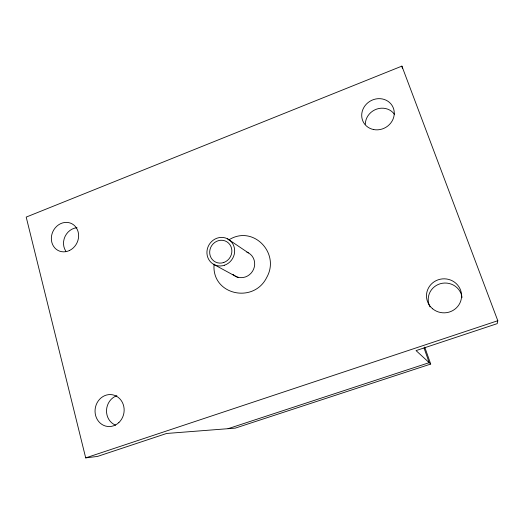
<?xml version="1.0" encoding="UTF-8"?>
<svg xmlns="http://www.w3.org/2000/svg" width="524" height="524" viewBox="0 0 524 524"><rect width="100%" height="100%" fill="white"/><g stroke="black" fill="none" stroke-linecap="round" stroke-linejoin="round"><path stroke-width="0.79" d="M214.093 264.076C211.224 294.894 253.616 304.202 266.723 277.438C280.504 253.177 253.04 224.455 228.798 239.933M497.8 320.714L497.204 323.642L416.056 350.602L430.715 364.056L235.269 428.128L166.625 433.466L97.516 456.424L85.7 457.884L26.2 217.093L401.895 66.116L497.8 320.714L85.7 457.884M228.078 428.684L429.195 362.66L424.027 347.995M213.923 264.502L238.093 277.648M227.534 238.82L248.428 252.928M424.722 347.078L430.715 364.056M401.895 66.116L402.406 68.369M430.001 306.894A16.991 16.48 0 0 1 440.252 283.739A16.991 16.48 0 0 1 462.044 297.462M115.621 425.167A15.556 14.135 -80.9 0 1 106.523 410.253A15.556 14.135 -80.9 0 1 116.872 395.692M365.313 124.195A16.087 14.849 -29.1 0 1 376.723 109.09A16.087 14.849 -29.1 0 1 394.389 114.258M65.841 251.166A14.613 12.995 -64.5 0 1 65.087 236.409A14.613 12.995 -64.5 0 1 77.035 227.717M246.843 252.136A13.355 12.635 -58.7 0 1 252.542 271.242A13.355 12.635 -58.7 0 1 232.879 274.347M118.876 422.554A16.041 14.515 -80.6 0 0 114.684 395.391A16.041 14.515 -80.6 0 0 95.244 413.724A16.041 14.515 -80.6 0 0 118.876 422.554M432.641 308.793A17.554 17.017 -1.2 0 0 461.29 298.903A17.554 17.017 -1.2 0 0 438.156 279.803A17.554 17.017 -1.2 0 0 432.641 308.793M69.64 250.42A15.045 13.303 -64.4 0 0 73.773 224.979A15.045 13.303 -64.4 0 0 51.555 235.924A15.045 13.303 -64.4 0 0 69.64 250.42M373.71 129.566A16.604 15.275 -29.5 0 0 393.734 109.202A16.604 15.275 -29.5 0 0 366.512 103.988A16.604 15.275 -29.5 0 0 373.71 129.566M223.8 262.485A11.626 10.899 -58.7 0 0 228.497 243.031A11.626 10.899 -58.7 0 0 210.006 249.529A11.626 10.899 -58.7 0 0 223.8 262.485M224.593 265.19A14.534 13.624 -58.7 0 0 230.442 240.87A14.534 13.624 -58.7 0 0 207.334 249.018A14.534 13.624 -58.7 0 0 224.593 265.19"/></g></svg>
